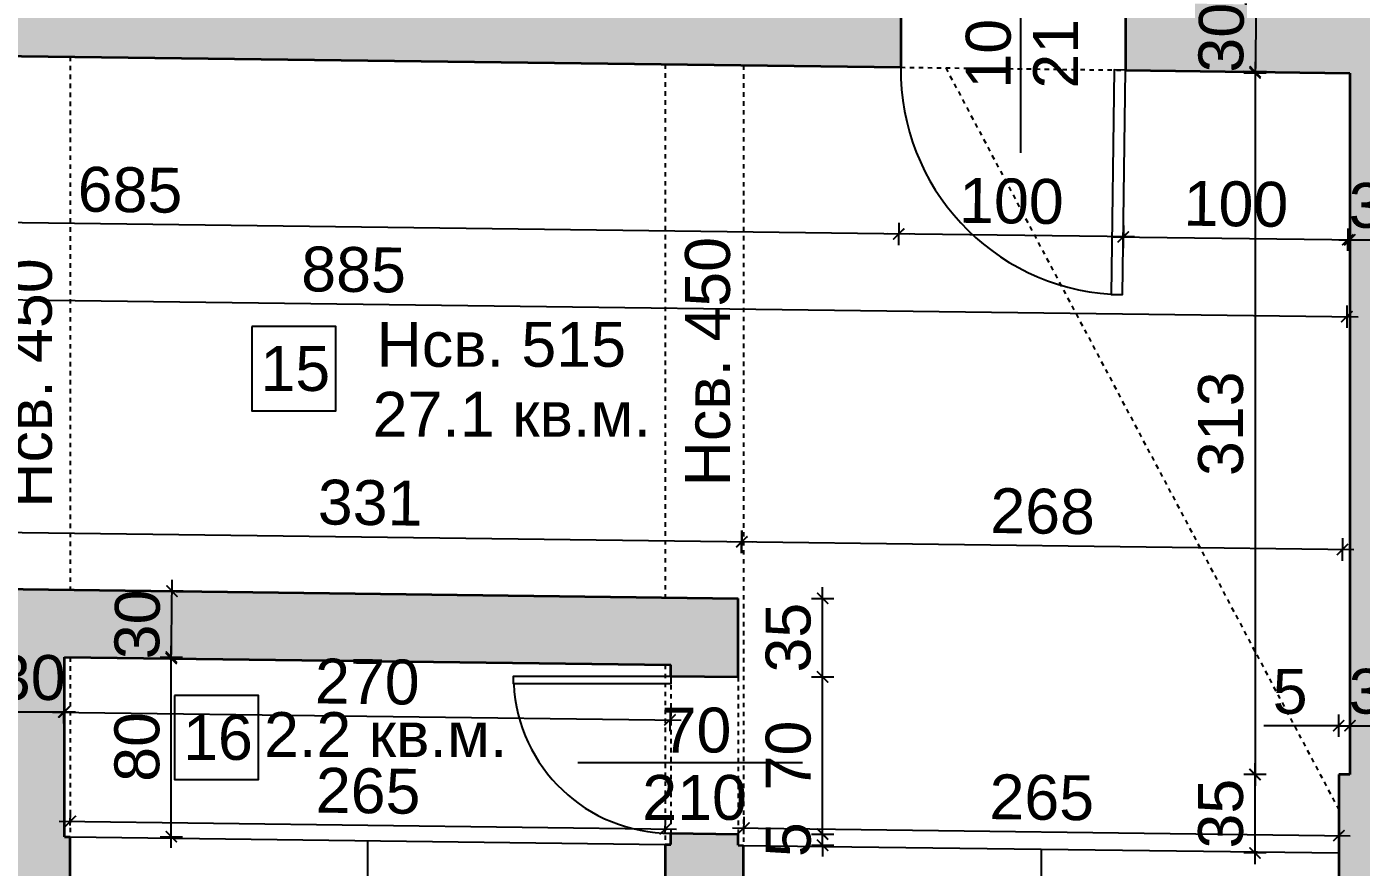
# Model space of a CAD drawing. Header units: inches. Extents: x -72385 to 39588, y -6525 to 66685.
# Drawn here: x -51987 to -51392, y 15309 to 15684 of the extents above; entities that cross this region are included whole.
import ezdxf

# ---------------------------------------------------------------- set-up
doc = ezdxf.new("R2010")
doc.units = ezdxf.units.IN
doc.header["$MEASUREMENT"] = 0
doc.linetypes.add('Hidden', pattern=[0.4, 0.2, -0.2])
for name, color, linetype, lineweight in [('Врати', 251, 'Continuous', 25), ('Изгледни линии', 253, 'Continuous', 25), ('Надписи Hсв', 252, 'Continuous', 25), ('Надписи врати', 252, 'Continuous', 25), ('Надписи коти вътрешни', 252, 'Continuous', 25), ('Надписи номера на пом.', 252, 'Continuous', 25), ('Надписи площ', 252, 'Continuous', 25), ('Надписи прозорци', 252, 'Continuous', 25), ('Пунктир', 253, 'Hidden', 25), ('Разрезни линии', 7, 'Continuous', 35), ('Щрих стени', 254, 'Continuous', 25)]:
    doc.layers.add(name, color=color, linetype=linetype, lineweight=lineweight)
doc.styles.add('Arial Regular', font='arial.ttf')
doc.styles.get("Standard").update_dxf_attribs({"font": 'arial.ttf'})
doc.dimstyles.new('Annotative', dxfattribs={"dimscale": 0, "dimtxt": 20, "dimasz": 5, "dimexe": 5, "dimexo": 5, "dimgap": 5, "dimtad": 1, "dimdec": 0, "dimzin": 0, "dimdsep": 46, "dimtxsty": 'Standard', "dimblk": 'ARCHTICK', "dimcen": 5, "dimdle": 5, "dimadec": 0, "dimazin": 0, "dimtfac": 1, "dimtdec": 0, "dimtofl": 0, "dimtmove": 0, "dimatfit": 3, "dimldrblk": 'ARCHTICK', "dimfxl": 5, "dimfxlon": 1, "dimtolj": 1, "dimtzin": 0, "dimarcsym": 1})

# ---------------------------------------------------------------- blocks, each defined once
blk = doc.blocks.new('_ArchTick')
at = {"color": 0, "linetype": 'ByBlock', "const_width": 0.15}
blk.add_lwpolyline([(-0.5, -0.5), (0.5, 0.5)], dxfattribs=at)
blk = doc.blocks.new('*D7626')
at = {"layer": 'Defpoints', "color": 0, "ltscale": 50, "transparency": 16777216}
for p in [(-51668.18, 15454.31), (-51999.84, 15433.31), (-51668.5, 15429.09)]:
    blk.add_point(p, dxfattribs=at)
at = {"layer": 'Надписи коти вътрешни', "color": 0, "lineweight": -2, "ltscale": 50, "transparency": 16777216}
for p, q in [((-51999.58, 15453.53), (-51999.45, 15463.53)), ((-52004.52, 15458.59), (-51663.18, 15454.24)), ((-51668.24, 15449.31), (-51668.12, 15459.31))]:
    blk.add_line(p, q, dxfattribs=at)
at = {"layer": 'Надписи коти вътрешни', "color": 0, "lineweight": -2, "ltscale": 50, "transparency": 16777216, "xscale": 5, "yscale": 5, "zscale": 5}
for p, rotation in [((-51999.52, 15458.53), 179.2706286525469), ((-51668.18, 15454.31), 359.2706286525469)]:
    blk.add_blockref('_ArchTick', p, dxfattribs=dict(at, rotation=rotation))
at = {"layer": 'Надписи коти вътрешни', "color": 0, "ltscale": 50, "transparency": 16777216, "insert": (-51833.65, 15471.63), "char_height": 20, "attachment_point": 5, "rotation": 359.27063}
blk.add_mtext('\\A1;331', dxfattribs=at)
blk = doc.blocks.new('*D500')
at = {"layer": 'Defpoints', "color": 0, "ltscale": 50, "transparency": 16777216}
for p in [(-51400.62, 15450.9), (-51669.84, 15319.1), (-51402.34, 15315.7)]:
    blk.add_point(p, dxfattribs=at)
at = {"layer": 'Надписи коти вътрешни', "color": 0, "lineweight": -2, "ltscale": 50, "transparency": 16777216}
for p, q in [((-51673.12, 15454.37), (-51395.62, 15450.84)), ((-51668.18, 15449.31), (-51668.05, 15459.31)), ((-51400.68, 15445.9), (-51400.55, 15455.9))]:
    blk.add_line(p, q, dxfattribs=at)
at = {"layer": 'Надписи коти вътрешни', "color": 0, "lineweight": -2, "ltscale": 50, "transparency": 16777216, "xscale": 5, "yscale": 5, "zscale": 5}
for p, rotation in [((-51668.12, 15454.31), 179.2706286525482), ((-51400.62, 15450.9), 359.2706286525482)]:
    blk.add_blockref('_ArchTick', p, dxfattribs=dict(at, rotation=rotation))
at = {"layer": 'Надписи коти вътрешни', "color": 0, "ltscale": 50, "transparency": 16777216, "insert": (-51534.17, 15467.81), "char_height": 20, "attachment_point": 5, "rotation": 359.27063}
blk.add_mtext('\\A1;268', dxfattribs=at)
blk = doc.blocks.new('*D501')
at = {"layer": 'Defpoints', "color": 0, "ltscale": 50, "transparency": 16777216}
for p in [(-51969.84, 15402.93), (-51922.23, 15402.93), (-51969.84, 15322.92)]:
    blk.add_point(p, dxfattribs=at)
at = {"layer": 'Надписи коти вътрешни', "color": 0, "lineweight": -2, "ltscale": 50, "transparency": 16777216}
for p, q in [((-51922.23, 15317.92), (-51922.23, 15407.93)), ((-51927.23, 15402.93), (-51917.23, 15402.93)), ((-51927.23, 15322.92), (-51917.23, 15322.92))]:
    blk.add_line(p, q, dxfattribs=at)
at = {"layer": 'Надписи коти вътрешни', "color": 0, "lineweight": -2, "ltscale": 50, "transparency": 16777216, "xscale": 5, "yscale": 5, "zscale": 5}
for p, rotation in [((-51922.23, 15402.93), 90), ((-51922.23, 15322.92), 270)]:
    blk.add_blockref('_ArchTick', p, dxfattribs=dict(at, rotation=rotation))
at = {"layer": 'Надписи коти вътрешни', "color": 0, "ltscale": 50, "transparency": 16777216, "insert": (-51937.44, 15362.92), "char_height": 20, "attachment_point": 5, "rotation": 90}
blk.add_mtext('\\A1;80', dxfattribs=at)
blk = doc.blocks.new('*D502')
at = {"layer": 'Defpoints', "color": 0, "ltscale": 50, "transparency": 16777216}
for p in [(-51969.84, 15402.93), (-51699.84, 15399.49), (-51700.15, 15374.98)]:
    blk.add_point(p, dxfattribs=at)
at = {"layer": 'Надписи коти вътрешни', "color": 0, "lineweight": -2, "ltscale": 50, "transparency": 16777216}
for p, q in [((-51970.09, 15383.42), (-51970.21, 15373.42)), ((-51975.15, 15378.48), (-51695.15, 15374.92)), ((-51700.09, 15379.98), (-51700.21, 15369.98))]:
    blk.add_line(p, q, dxfattribs=at)
at = {"layer": 'Надписи коти вътрешни', "color": 0, "lineweight": -2, "ltscale": 50, "transparency": 16777216, "xscale": 5, "yscale": 5, "zscale": 5}
for p, rotation in [((-51970.15, 15378.42), 179.2706286525463), ((-51700.15, 15374.98), 359.2706286525462)]:
    blk.add_blockref('_ArchTick', p, dxfattribs=dict(at, rotation=rotation))
at = {"layer": 'Надписи коти вътрешни', "color": 0, "ltscale": 50, "transparency": 16777216, "insert": (-51834.96, 15391.91), "char_height": 20, "attachment_point": 5, "rotation": 359.27063}
blk.add_mtext('\\A1;270', dxfattribs=at)
blk = doc.blocks.new('*D503')
at = {"layer": 'Defpoints', "color": 0, "ltscale": 50, "transparency": 16777216}
for p in [(-51702.25, 15326.36), (-51967.34, 15322.89), (-51702.34, 15319.51)]:
    blk.add_point(p, dxfattribs=at)
at = {"layer": 'Надписи коти вътрешни', "color": 0, "lineweight": -2, "ltscale": 50, "transparency": 16777216}
for p, q in [((-51972.25, 15329.79), (-51697.25, 15326.29)), ((-51967.27, 15327.89), (-51967.19, 15334.73)), ((-51702.27, 15324.51), (-51702.19, 15331.36))]:
    blk.add_line(p, q, dxfattribs=at)
at = {"layer": 'Надписи коти вътрешни', "color": 0, "lineweight": -2, "ltscale": 50, "transparency": 16777216, "xscale": 5, "yscale": 5, "zscale": 5}
for p, rotation in [((-51967.25, 15329.73), 179.270628652547), ((-51702.25, 15326.36), 359.270628652547)]:
    blk.add_blockref('_ArchTick', p, dxfattribs=dict(at, rotation=rotation))
at = {"layer": 'Надписи коти вътрешни', "color": 0, "ltscale": 50, "transparency": 16777216, "insert": (-51834.56, 15343.25), "char_height": 20, "attachment_point": 5, "rotation": 359.27063}
blk.add_mtext('\\A1;265', dxfattribs=at)
blk = doc.blocks.new('*D504')
at = {"layer": 'Defpoints', "color": 0, "ltscale": 50, "transparency": 16777216}
for p in [(-51669.84, 15324.1), (-51632.19, 15324.1), (-51669.84, 15319.1)]:
    blk.add_point(p, dxfattribs=at)
at = {"layer": 'Надписи коти вътрешни', "color": 0, "lineweight": -2, "ltscale": 50, "transparency": 16777216}
for p, q in [((-51632.19, 15324.1), (-51632.19, 15329.1)), ((-51637.19, 15324.1), (-51627.19, 15324.1)), ((-51637.19, 15319.1), (-51627.19, 15319.1)), ((-51632.19, 15319.1), (-51632.19, 15314.1))]:
    blk.add_line(p, q, dxfattribs=at)
at = {"layer": 'Надписи коти вътрешни', "color": 0, "lineweight": -2, "ltscale": 50, "transparency": 16777216, "xscale": 5, "yscale": 5, "zscale": 5}
for p, rotation in [((-51632.19, 15324.1), 270), ((-51632.19, 15319.1), 90)]:
    blk.add_blockref('_ArchTick', p, dxfattribs=dict(at, rotation=rotation))
at = {"layer": 'Надписи коти вътрешни', "color": 0, "ltscale": 50, "transparency": 16777216, "insert": (-51647.36, 15321.6), "char_height": 20, "attachment_point": 5, "rotation": 90}
blk.add_mtext('\\A1;5', dxfattribs=at)
blk = doc.blocks.new('*D505')
at = {"layer": 'Defpoints', "color": 0, "ltscale": 50, "transparency": 16777216}
for p in [(-51669.84, 15394.11), (-51632.19, 15394.11), (-51669.84, 15324.1)]:
    blk.add_point(p, dxfattribs=at)
at = {"layer": 'Надписи коти вътрешни', "color": 0, "lineweight": -2, "ltscale": 50, "transparency": 16777216}
for p, q in [((-51632.19, 15319.1), (-51632.19, 15399.11)), ((-51637.19, 15394.11), (-51627.19, 15394.11)), ((-51637.19, 15324.1), (-51627.19, 15324.1))]:
    blk.add_line(p, q, dxfattribs=at)
at = {"layer": 'Надписи коти вътрешни', "color": 0, "lineweight": -2, "ltscale": 50, "transparency": 16777216, "xscale": 5, "yscale": 5, "zscale": 5}
for p, rotation in [((-51632.19, 15394.11), 90), ((-51632.19, 15324.1), 270)]:
    blk.add_blockref('_ArchTick', p, dxfattribs=dict(at, rotation=rotation))
at = {"layer": 'Надписи коти вътрешни', "color": 0, "ltscale": 50, "transparency": 16777216, "insert": (-51647.4, 15359.1), "char_height": 20, "attachment_point": 5, "rotation": 90}
blk.add_mtext('\\A1;70', dxfattribs=at)
blk = doc.blocks.new('*D506')
at = {"layer": 'Defpoints', "color": 0, "ltscale": 50, "transparency": 16777216}
for p in [(-51669.84, 15429.11), (-51632.19, 15429.11), (-51669.84, 15394.11)]:
    blk.add_point(p, dxfattribs=at)
at = {"layer": 'Надписи коти вътрешни', "color": 0, "lineweight": -2, "ltscale": 50, "transparency": 16777216}
for p, q in [((-51632.19, 15389.11), (-51632.19, 15434.11)), ((-51637.19, 15429.11), (-51627.19, 15429.11)), ((-51637.19, 15394.11), (-51627.19, 15394.11))]:
    blk.add_line(p, q, dxfattribs=at)
at = {"layer": 'Надписи коти вътрешни', "color": 0, "lineweight": -2, "ltscale": 50, "transparency": 16777216, "xscale": 5, "yscale": 5, "zscale": 5}
for p, rotation in [((-51632.19, 15429.11), 90), ((-51632.19, 15394.11), 270)]:
    blk.add_blockref('_ArchTick', p, dxfattribs=dict(at, rotation=rotation))
at = {"layer": 'Надписи коти вътрешни', "color": 0, "ltscale": 50, "transparency": 16777216, "insert": (-51647.41, 15411.61), "char_height": 20, "attachment_point": 5, "rotation": 90}
blk.add_mtext('\\A1;35', dxfattribs=at)
blk = doc.blocks.new('*D507')
at = {"layer": 'Defpoints', "color": 0, "ltscale": 50, "transparency": 16777216}
for p in [(-51402.24, 15323.45), (-51667.34, 15319.07), (-51402.34, 15315.7)]:
    blk.add_point(p, dxfattribs=at)
at = {"layer": 'Надписи коти вътрешни', "color": 0, "lineweight": -2, "ltscale": 50, "transparency": 16777216}
for p, q in [((-51667.27, 15324.07), (-51667.17, 15331.82)), ((-51672.24, 15326.88), (-51397.24, 15323.38)), ((-51402.27, 15320.69), (-51402.17, 15328.45))]:
    blk.add_line(p, q, dxfattribs=at)
at = {"layer": 'Надписи коти вътрешни', "color": 0, "lineweight": -2, "ltscale": 50, "transparency": 16777216, "xscale": 5, "yscale": 5, "zscale": 5}
for p, rotation in [((-51667.24, 15326.82), 179.270628652547), ((-51402.24, 15323.45), 359.270628652547)]:
    blk.add_blockref('_ArchTick', p, dxfattribs=dict(at, rotation=rotation))
at = {"layer": 'Надписи коти вътрешни', "color": 0, "ltscale": 50, "transparency": 16777216, "insert": (-51534.54, 15340.34), "char_height": 20, "attachment_point": 5, "rotation": 359.27063}
blk.add_mtext('\\A1;265', dxfattribs=at)
blk = doc.blocks.new('*D508')
at = {"layer": 'Defpoints', "color": 0, "ltscale": 50, "transparency": 16777216}
for p in [(-51497.34, 15664.43), (-51397.34, 15663.16), (-51398.28, 15588.89)]:
    blk.add_point(p, dxfattribs=at)
at = {"layer": 'Надписи коти вътрешни', "color": 0, "lineweight": -2, "ltscale": 50, "transparency": 16777216}
for p, q in [((-51498.22, 15595.16), (-51498.35, 15585.16)), ((-51398.22, 15593.89), (-51398.35, 15583.89)), ((-51503.28, 15590.23), (-51393.28, 15588.83))]:
    blk.add_line(p, q, dxfattribs=at)
at = {"layer": 'Надписи коти вътрешни', "color": 0, "lineweight": -2, "ltscale": 50, "transparency": 16777216, "xscale": 5, "yscale": 5, "zscale": 5}
for p, rotation in [((-51498.28, 15590.16), 179.2706286525463), ((-51398.28, 15588.89), 359.2706286525462)]:
    blk.add_blockref('_ArchTick', p, dxfattribs=dict(at, rotation=rotation))
at = {"layer": 'Надписи коти вътрешни', "color": 0, "ltscale": 50, "transparency": 16777216, "insert": (-51448.09, 15604.74), "char_height": 20, "attachment_point": 5, "rotation": 359.27063}
blk.add_mtext('\\A1;100', dxfattribs=at)
blk = doc.blocks.new('*D509')
at = {"layer": 'Defpoints', "color": 0, "ltscale": 50, "transparency": 16777216}
for p in [(-51597.34, 15665.71), (-51497.34, 15664.43), (-51598.28, 15591.44)]:
    blk.add_point(p, dxfattribs=at)
at = {"layer": 'Надписи коти вътрешни', "color": 0, "lineweight": -2, "ltscale": 50, "transparency": 16777216}
for p, q in [((-51493.28, 15590.1), (-51603.28, 15591.5)), ((-51598.22, 15596.44), (-51598.35, 15586.44)), ((-51498.22, 15595.16), (-51498.35, 15585.16))]:
    blk.add_line(p, q, dxfattribs=at)
at = {"layer": 'Надписи коти вътрешни', "color": 0, "lineweight": -2, "ltscale": 50, "transparency": 16777216, "xscale": 5, "yscale": 5, "zscale": 5}
for p, rotation in [((-51598.28, 15591.44), 179.2706286525463), ((-51498.28, 15590.16), 359.2706286525462)]:
    blk.add_blockref('_ArchTick', p, dxfattribs=dict(at, rotation=rotation))
at = {"layer": 'Надписи коти вътрешни', "color": 0, "ltscale": 50, "transparency": 16777216, "insert": (-51548.09, 15606.01), "char_height": 20, "attachment_point": 5, "rotation": 359.27063}
blk.add_mtext('\\A1;100', dxfattribs=at)
blk = doc.blocks.new('*D510')
at = {"layer": 'Defpoints', "color": 0, "ltscale": 50, "transparency": 16777216}
for p in [(-52282.34, 15674.43), (-51597.34, 15665.71), (-52283.28, 15600.16)]:
    blk.add_point(p, dxfattribs=at)
at = {"layer": 'Надписи коти вътрешни', "color": 0, "lineweight": -2, "ltscale": 50, "transparency": 16777216}
for p, q in [((-52283.22, 15605.16), (-52283.35, 15595.16)), ((-51593.28, 15591.37), (-52288.28, 15600.22)), ((-51598.22, 15596.44), (-51598.35, 15586.44))]:
    blk.add_line(p, q, dxfattribs=at)
at = {"layer": 'Надписи коти вътрешни', "color": 0, "lineweight": -2, "ltscale": 50, "transparency": 16777216, "xscale": 5, "yscale": 5, "zscale": 5}
for p, rotation in [((-52283.28, 15600.16), 179.2706286525459), ((-51598.28, 15591.44), 359.270628652546)]:
    blk.add_blockref('_ArchTick', p, dxfattribs=dict(at, rotation=rotation))
at = {"layer": 'Надписи коти вътрешни', "color": 0, "ltscale": 50, "transparency": 16777216, "insert": (-51940.59, 15611.01), "char_height": 20, "attachment_point": 5, "rotation": 359.27063}
blk.add_mtext('\\A1;685', dxfattribs=at)
blk = doc.blocks.new('*D511')
at = {"layer": 'Defpoints', "color": 0, "ltscale": 50, "transparency": 16777216}
for p in [(-52282.34, 15674.43), (-51397.34, 15663.16), (-51398.72, 15554.64)]:
    blk.add_point(p, dxfattribs=at)
at = {"layer": 'Надписи коти вътрешни', "color": 0, "lineweight": -2, "ltscale": 50, "transparency": 16777216}
for p, q in [((-52283.66, 15570.91), (-52283.78, 15560.91)), ((-52288.72, 15565.97), (-51393.72, 15554.58)), ((-51398.66, 15559.64), (-51398.78, 15549.64))]:
    blk.add_line(p, q, dxfattribs=at)
at = {"layer": 'Надписи коти вътрешни', "color": 0, "lineweight": -2, "ltscale": 50, "transparency": 16777216, "xscale": 5, "yscale": 5, "zscale": 5}
for p, rotation in [((-52283.72, 15565.91), 179.2706286525463), ((-51398.72, 15554.64), 359.2706286525462)]:
    blk.add_blockref('_ArchTick', p, dxfattribs=dict(at, rotation=rotation))
at = {"layer": 'Надписи коти вътрешни', "color": 0, "ltscale": 50, "transparency": 16777216, "insert": (-51841.03, 15575.49), "char_height": 20, "attachment_point": 5, "rotation": 359.27063}
blk.add_mtext('\\A1;885', dxfattribs=at)
blk = doc.blocks.new('*D7665')
at = {"layer": 'Defpoints', "color": 0, "ltscale": 50, "transparency": 16777216}
for p in [(-51439.6, 15350.7), (-51402.34, 15350.7), (-51402.34, 15315.7)]:
    blk.add_point(p, dxfattribs=at)
at = {"layer": 'Надписи коти вътрешни', "color": 0, "lineweight": -2, "ltscale": 50, "transparency": 16777216}
for p, q in [((-51439.6, 15310.7), (-51439.6, 15355.7)), ((-51434.6, 15350.7), (-51444.6, 15350.7)), ((-51434.6, 15315.7), (-51444.6, 15315.7))]:
    blk.add_line(p, q, dxfattribs=at)
at = {"layer": 'Надписи коти вътрешни', "color": 0, "lineweight": -2, "ltscale": 50, "transparency": 16777216, "xscale": 5, "yscale": 5, "zscale": 5}
for p, rotation in [((-51439.6, 15350.7), 90), ((-51439.6, 15315.7), 270)]:
    blk.add_blockref('_ArchTick', p, dxfattribs=dict(at, rotation=rotation))
at = {"layer": 'Надписи коти вътрешни', "color": 0, "ltscale": 50, "transparency": 16777216, "insert": (-51454.82, 15333.2), "char_height": 20, "attachment_point": 5, "rotation": 90}
blk.add_mtext('\\A1;35', dxfattribs=at)
blk = doc.blocks.new('*D7629')
at = {"layer": 'Defpoints', "color": 0, "ltscale": 50, "transparency": 16777216}
for p in [(-51402.34, 15372.39), (-51402.34, 15350.7), (-51397.34, 15350.63)]:
    blk.add_point(p, dxfattribs=at)
at = {"layer": 'Надписи коти вътрешни', "color": 0, "lineweight": -2, "ltscale": 50, "transparency": 16777216}
for p, q in [((-51402.34, 15367.39), (-51402.34, 15377.39)), ((-51397.34, 15367.39), (-51397.34, 15377.39)), ((-51402.34, 15372.39), (-51435.6, 15372.39)), ((-51397.34, 15372.39), (-51392.34, 15372.39))]:
    blk.add_line(p, q, dxfattribs=at)
at = {"layer": 'Надписи коти вътрешни', "color": 0, "lineweight": -2, "ltscale": 50, "transparency": 16777216, "xscale": 5, "yscale": 5, "zscale": 5}
blk.add_blockref('_ArchTick', (-51402.34, 15372.39), dxfattribs=at)
at = {"layer": 'Надписи коти вътрешни', "color": 0, "lineweight": -2, "ltscale": 50, "transparency": 16777216, "xscale": 5, "yscale": 5, "zscale": 5, "rotation": 180}
blk.add_blockref('_ArchTick', (-51397.34, 15372.39), dxfattribs=at)
at = {"layer": 'Надписи коти вътрешни', "color": 0, "ltscale": 50, "transparency": 16777216, "insert": (-51423.97, 15387.56), "char_height": 20, "attachment_point": 5}
blk.add_mtext('\\A1;5', dxfattribs=at)
blk = doc.blocks.new('*D7664')
at = {"layer": 'Defpoints', "color": 0, "ltscale": 50, "transparency": 16777216}
for p in [(-51397.34, 15663.16), (-51439.6, 15350.63), (-51397.34, 15350.63)]:
    blk.add_point(p, dxfattribs=at)
at = {"layer": 'Надписи коти вътрешни', "color": 0, "lineweight": -2, "ltscale": 50, "transparency": 16777216}
for p, q in [((-51439.6, 15668.16), (-51439.6, 15345.63)), ((-51434.6, 15663.16), (-51444.6, 15663.16)), ((-51434.6, 15350.63), (-51444.6, 15350.63))]:
    blk.add_line(p, q, dxfattribs=at)
at = {"layer": 'Надписи коти вътрешни', "color": 0, "lineweight": -2, "ltscale": 50, "transparency": 16777216, "xscale": 5, "yscale": 5, "zscale": 5}
for p, rotation in [((-51439.6, 15663.16), 90), ((-51439.6, 15350.63), 270)]:
    blk.add_blockref('_ArchTick', p, dxfattribs=dict(at, rotation=rotation))
at = {"layer": 'Надписи коти вътрешни', "color": 0, "ltscale": 50, "transparency": 16777216, "insert": (-51454.82, 15506.9), "char_height": 20, "attachment_point": 5, "rotation": 90}
blk.add_mtext('\\A1;313', dxfattribs=at)
blk = doc.blocks.new('*D7625')
at = {"layer": 'Defpoints', "color": 0, "ltscale": 10, "transparency": 16777216}
for p in [(-51367.34, 15588.83), (-51397.34, 15580.94), (-51367.34, 15580.94)]:
    blk.add_point(p, dxfattribs=at)
at = {"layer": 'Надписи коти вътрешни', "color": 0, "lineweight": -2, "ltscale": 10, "transparency": 16777216}
for p, q in [((-51397.34, 15585.94), (-51397.34, 15593.83)), ((-51367.34, 15585.94), (-51367.34, 15593.83)), ((-51402.34, 15588.83), (-51362.34, 15588.83))]:
    blk.add_line(p, q, dxfattribs=at)
at = {"layer": 'Надписи коти вътрешни', "color": 0, "lineweight": -2, "ltscale": 10, "transparency": 16777216, "xscale": 5, "yscale": 5, "zscale": 5, "rotation": 180}
blk.add_blockref('_ArchTick', (-51397.34, 15588.83), dxfattribs=at)
at = {"layer": 'Надписи коти вътрешни', "color": 0, "lineweight": -2, "ltscale": 10, "transparency": 16777216, "xscale": 5, "yscale": 5, "zscale": 5}
blk.add_blockref('_ArchTick', (-51367.34, 15588.83), dxfattribs=at)
at = {"layer": 'Надписи коти вътрешни', "color": 0, "ltscale": 10, "transparency": 16777216, "insert": (-51382.34, 15604.05), "char_height": 20, "attachment_point": 5}
blk.add_mtext('\\A1;30', dxfattribs=at)
blk = doc.blocks.new('*D7627')
at = {"layer": 'Defpoints', "color": 0, "ltscale": 10, "transparency": 16777216}
for p in [(-51999.84, 15378.48), (-51999.84, 15322.92), (-51969.84, 15322.92)]:
    blk.add_point(p, dxfattribs=at)
at = {"layer": 'Надписи коти вътрешни', "color": 0, "lineweight": -2, "ltscale": 10, "transparency": 16777216}
for p, q in [((-51999.84, 15373.48), (-51999.84, 15383.48)), ((-51969.84, 15373.48), (-51969.84, 15383.48)), ((-51964.84, 15378.48), (-52004.84, 15378.48))]:
    blk.add_line(p, q, dxfattribs=at)
at = {"layer": 'Надписи коти вътрешни', "color": 0, "lineweight": -2, "ltscale": 10, "transparency": 16777216, "xscale": 5, "yscale": 5, "zscale": 5}
for p, rotation in [((-51999.84, 15378.48), 180.000000000007), ((-51969.84, 15378.48), 6.95443702625198e-12)]:
    blk.add_blockref('_ArchTick', p, dxfattribs=dict(at, rotation=rotation))
at = {"layer": 'Надписи коти вътрешни', "color": 0, "ltscale": 10, "transparency": 16777216, "insert": (-51984.84, 15393.7), "char_height": 20, "attachment_point": 5}
blk.add_mtext('\\A1;30', dxfattribs=at)
blk = doc.blocks.new('*D7628')
at = {"layer": 'Defpoints', "color": 0, "ltscale": 10, "transparency": 16777216}
for p in [(-51397.34, 15382.58), (-51367.34, 15382.58), (-51367.34, 15372.39)]:
    blk.add_point(p, dxfattribs=at)
at = {"layer": 'Надписи коти вътрешни', "color": 0, "lineweight": -2, "ltscale": 10, "transparency": 16777216}
for p, q in [((-51397.34, 15377.39), (-51397.34, 15367.39)), ((-51367.34, 15377.39), (-51367.34, 15367.39)), ((-51402.34, 15372.39), (-51362.34, 15372.39))]:
    blk.add_line(p, q, dxfattribs=at)
at = {"layer": 'Надписи коти вътрешни', "color": 0, "lineweight": -2, "ltscale": 10, "transparency": 16777216, "xscale": 5, "yscale": 5, "zscale": 5, "rotation": 180}
blk.add_blockref('_ArchTick', (-51397.34, 15372.39), dxfattribs=at)
at = {"layer": 'Надписи коти вътрешни', "color": 0, "lineweight": -2, "ltscale": 10, "transparency": 16777216, "xscale": 5, "yscale": 5, "zscale": 5}
blk.add_blockref('_ArchTick', (-51367.34, 15372.39), dxfattribs=at)
at = {"layer": 'Надписи коти вътрешни', "color": 0, "ltscale": 10, "transparency": 16777216, "insert": (-51382.34, 15387.6), "char_height": 20, "attachment_point": 5}
blk.add_mtext('\\A1;30', dxfattribs=at)
blk = doc.blocks.new('*D7662')
at = {"layer": 'Defpoints', "color": 0, "ltscale": 10, "transparency": 16777216}
for p in [(-51921.92, 15432.32), (-51906.56, 15432.12), (-51906.94, 15402.13)]:
    blk.add_point(p, dxfattribs=at)
at = {"layer": 'Надписи коти вътрешни', "color": 0, "lineweight": -2, "ltscale": 10, "transparency": 16777216}
for p, q in [((-51922.37, 15397.32), (-51921.86, 15437.32)), ((-51916.92, 15432.25), (-51926.92, 15432.38)), ((-51917.3, 15402.26), (-51927.3, 15402.38))]:
    blk.add_line(p, q, dxfattribs=at)
at = {"layer": 'Надписи коти вътрешни', "color": 0, "lineweight": -2, "ltscale": 10, "transparency": 16777216, "xscale": 5, "yscale": 5, "zscale": 5}
for p, rotation in [((-51921.92, 15432.32), 89.27062865254922), ((-51922.3, 15402.32), 269.2706286525492)]:
    blk.add_blockref('_ArchTick', p, dxfattribs=dict(at, rotation=rotation))
at = {"layer": 'Надписи коти вътрешни', "color": 0, "ltscale": 10, "transparency": 16777216, "insert": (-51937.33, 15417.51), "char_height": 20, "attachment_point": 5, "rotation": 89.27063}
blk.add_mtext('\\A1;30', dxfattribs=at)
blk = doc.blocks.new('*D7663')
at = {"layer": 'Defpoints', "color": 0, "ltscale": 10, "transparency": 16777216}
for p in [(-51408.56, 15693.3), (-51439.53, 15663.7), (-51408.94, 15663.31)]:
    blk.add_point(p, dxfattribs=at)
at = {"layer": 'Надписи коти вътрешни', "color": 0, "lineweight": -2, "ltscale": 10, "transparency": 16777216}
for p, q in [((-51439.09, 15698.69), (-51439.6, 15658.7)), ((-51434.15, 15693.63), (-51444.15, 15693.76)), ((-51434.53, 15663.63), (-51444.53, 15663.76))]:
    blk.add_line(p, q, dxfattribs=at)
at = {"layer": 'Надписи коти вътрешни', "color": 0, "lineweight": -2, "ltscale": 10, "transparency": 16777216, "xscale": 5, "yscale": 5, "zscale": 5}
for p, rotation in [((-51439.15, 15693.69), 89.27062865254923), ((-51439.53, 15663.7), 269.2706286525492)]:
    blk.add_blockref('_ArchTick', p, dxfattribs=dict(at, rotation=rotation))
at = {"layer": 'Надписи коти вътрешни', "color": 0, "ltscale": 10, "transparency": 16777216, "insert": (-51454.56, 15678.89), "char_height": 20, "attachment_point": 5, "rotation": 89.27063}
blk.add_mtext('\\A1;30', dxfattribs=at)

msp = doc.modelspace()

# ---------------------------------------------------------------- hatches: boundary and pattern name
at = {"layer": 'Щрих стени', "ltscale": 10}
h = msp.add_hatch(color=256, dxfattribs=at)
h.dxf.hatch_style = 1
h.paths.add_polyline_path([(-52272.34, 17091.91), (-52102.34, 17089.75), (-52102.34, 17054.75), (-52072.34, 17054.36), (-52072.34, 17089.37), (-51747.34, 17085.23), (-51747.34, 17050.23), (-51717.34, 17049.85), (-51717.34, 17084.85), (-51702.34, 17084.66), (-51702.34, 17104.66), (-51802.34, 17105.93), (-51802.34, 17120.93), (-52317.34, 17127.49), (-52317.34, 16319.92), (-52282.34, 16319.48), (-52282.34, 16554.5), (-52272.34, 16554.37)])
h.paths.add_polyline_path([(-52062.34, 16919.23), (-52072.34, 16919.35), (-52072.34, 16964.36), (-52102.34, 16964.74), (-52102.34, 16177.18), (-52072.34, 16176.79), (-52072.34, 16889.35), (-52062.34, 16889.22)])
h.paths.add_polyline_path([(-51677.34, 16914.33), (-51687.34, 16914.45), (-51687.34, 16929.45), (-51717.34, 16929.84), (-51717.34, 16959.84), (-51747.34, 16960.22), (-51747.34, 16915.22), (-51962.34, 16917.95), (-51962.34, 16887.95), (-51677.34, 16884.32)])
h.paths.add_polyline_path([(-51367.34, 17115.4), (-51612.34, 17118.51), (-51612.34, 17083.51), (-51397.34, 17080.77), (-51397.34, 16538.23), (-51404.84, 16538.33), (-51404.84, 16458.32), (-51397.34, 16458.22), (-51397.34, 16043.19), (-51547.34, 16045.1), (-51547.34, 16395.13), (-51577.34, 16395.51), (-51577.34, 16045.48), (-51592.34, 16045.67), (-51592.34, 16015.67), (-51397.34, 16013.19), (-51397.34, 15938.18), (-51399.84, 15938.21), (-51399.84, 15858.21), (-51367.34, 15857.79), (-51337.34, 15857.41), (-51337.34, 15892.41), (-51367.34, 15892.8), (-51367.34, 16502.85), (-51337.31, 16502.46), (-51337.31, 16537.47), (-51367.34, 16537.85)])
h.paths.add_polyline_path([(-51547.34, 16912.67), (-51577.34, 16913.05), (-51577.34, 16495.52), (-51547.34, 16495.14)], flags=17)
h.paths.add_polyline_path([(-51692.34, 16046.95), (-52072.34, 16051.78), (-52072.34, 16076.79), (-52102.34, 16077.17), (-52102.34, 16052.17), (-52317.34, 16054.9), (-52317.34, 16019.9), (-52282.34, 16019.45), (-52282.34, 16024.45), (-51747.34, 16017.64), (-51747.34, 15905.13), (-51717.34, 15904.75), (-51717.34, 16017.26), (-51692.34, 16016.94)])
h.paths.add_polyline_path([(-51597.34, 15695.71), (-51717.34, 15697.24), (-51717.34, 15804.74), (-51747.34, 15805.13), (-51747.34, 15697.62), (-52282.34, 15704.43), (-52282.34, 15754.45), (-52317.34, 15754.9), (-52317.34, 15292.34), (-51967.34, 15287.88), (-51967.34, 15322.89), (-51969.84, 15322.92), (-51969.84, 15402.93), (-51699.84, 15399.49), (-51699.84, 15394.49), (-51669.84, 15394.11), (-51669.84, 15429.11), (-51999.84, 15433.31), (-51999.84, 15323.3), (-52282.34, 15326.9), (-52282.34, 15674.43), (-51597.34, 15665.71)])
h.paths.add_polyline_path([(-51367.34, 15707.78), (-51397.34, 15708.16), (-51397.34, 15693.16), (-51497.34, 15694.44), (-51497.34, 15664.43), (-51397.34, 15663.16), (-51397.34, 15350.63), (-51402.34, 15350.7), (-51402.34, 15280.69), (-51367.34, 15280.25)])
h.paths.add_polyline_path([(-51667.34, 15319.07), (-51669.84, 15319.1), (-51669.84, 15324.1), (-51699.84, 15324.48), (-51699.84, 15319.48), (-51702.34, 15319.51), (-51702.34, 15284.51), (-51667.34, 15284.07)])

# ---------------------------------------------------------------- linework, layer by layer
at = {"layer": 'Врати', "ltscale": 50}
for points in [[(-51497.34, 15664.43), (-51502.34, 15664.5), (-51503.61, 15564.5), (-51498.61, 15564.43)], [(-51699.84, 15394.49), (-51699.84, 15390.99), (-51769.84, 15390.99), (-51769.84, 15394.49)]]:
    msp.add_lwpolyline(points, close=True, dxfattribs=at)
for centre, radius, start, end in [((-51497.34, 15664.43), 100.01, 179.27063, 266.40464), ((-51699.84, 15394.49), 70.01, 182.86598, 270)]:
    msp.add_arc(centre, radius, start, end, dxfattribs=at)
at = {"layer": 'Изгледни линии', "ltscale": 50}
for p, q in [((-51967.34, 15322.89), (-51702.34, 15319.51)), ((-51667.34, 15319.07), (-51402.34, 15315.7))]:
    msp.add_line(p, q, dxfattribs=at)
at = {"layer": 'Надписи врати', "ltscale": 50}
for p, q in [((-51543.89, 15627.53), (-51543.89, 15727.53)), ((-51741.16, 15355.92), (-51641.16, 15355.92))]:
    msp.add_line(p, q, dxfattribs=at)
at = {"layer": 'Надписи номера на пом.', "ltscale": 50}
for points in [[(-51886.41, 15550.19), (-51886.41, 15512.69), (-51848.91, 15512.69), (-51848.91, 15550.19)], [(-51920.86, 15385.85), (-51920.86, 15348.35), (-51883.36, 15348.35), (-51883.36, 15385.85)]]:
    msp.add_lwpolyline(points, close=True, dxfattribs=at)
at = {"layer": 'Надписи прозорци', "ltscale": 50}
for p, q in [((-51834.84, 15321.2), (-51834.84, 15178.05)), ((-51534.84, 15317.38), (-51534.84, 15174.23))]:
    msp.add_line(p, q, dxfattribs=at)
at = {"layer": 'Пунктир', "ltscale": 10}
for p, q in [((-51967.34, 15670.42), (-51967.34, 15432.9)), ((-51702.34, 15667.04), (-51702.34, 15429.52)), ((-51667.34, 15666.6), (-51667.34, 15319.07)), ((-51597.34, 15665.71), (-51497.34, 15664.43)), ((-51577.34, 15665.45), (-51402.34, 15335.07)), ((-51967.34, 15402.89), (-51967.34, 15322.89)), ((-51702.34, 15399.52), (-51702.34, 15319.51)), ((-51699.84, 15394.49), (-51699.84, 15324.48)), ((-51669.84, 15394.11), (-51669.84, 15324.1))]:
    msp.add_line(p, q, dxfattribs=at)
at = {"layer": 'Разрезни линии', "ltscale": 50}
for p, q in [((-51597.34, 15695.71), (-51597.34, 15665.71)), ((-51497.34, 15694.44), (-51497.34, 15664.43)), ((-52282.34, 15674.43), (-51597.34, 15665.71)), ((-51497.34, 15664.43), (-51397.34, 15663.16)), ((-51397.34, 15663.16), (-51397.34, 15350.63)), ((-51999.84, 15433.31), (-51669.84, 15429.11)), ((-51669.84, 15394.11), (-51669.84, 15429.11)), ((-51969.84, 15402.93), (-51699.84, 15399.49)), ((-51969.84, 15322.89), (-51969.84, 15402.93)), ((-51699.84, 15394.49), (-51699.84, 15399.49)), ((-51699.84, 15394.49), (-51669.84, 15394.11)), ((-51402.34, 15350.7), (-51402.34, 15280.69)), ((-51397.34, 15350.63), (-51402.34, 15350.7)), ((-51699.84, 15319.48), (-51699.84, 15324.48)), ((-51699.84, 15324.48), (-51669.84, 15324.1)), ((-51669.84, 15319.1), (-51669.84, 15324.1)), ((-51969.84, 15322.92), (-51967.34, 15322.89)), ((-51967.34, 15287.88), (-51967.34, 15322.89)), ((-51702.34, 15319.51), (-51699.84, 15319.48)), ((-51702.34, 15319.51), (-51702.34, 15284.51)), ((-51669.84, 15319.1), (-51667.34, 15319.07)), ((-51667.34, 15284.07), (-51667.34, 15319.07))]:
    msp.add_line(p, q, dxfattribs=at)

# ---------------------------------------------------------------- texts
at = {"layer": 'Надписи Hсв', "ltscale": 100, "char_height": 20, "width": 180.4891, "attachment_point": 1, "rotation": 90, "style": 'Arial Regular'}
for insert in [(-51693.45, 15478.99), (-51995.44, 15469.47)]:
    msp.add_mtext('\\pxt8;Hсв. 450', dxfattribs=dict(at, insert=insert))
at = {"layer": 'Надписи Hсв', "ltscale": 100, "insert": (-51830.84, 15552.28), "char_height": 20, "width": 180.4891, "attachment_point": 1, "style": 'Arial Regular'}
msp.add_mtext('\\pxt8;Hсв. 515', dxfattribs=at)
at = {"layer": 'Надписи врати', "ltscale": 100, "char_height": 20, "width": 180.4891, "attachment_point": 1, "rotation": 90, "style": 'Arial Regular'}
for s, insert in [('100', (-51568.41, 15656.19)), ('210', (-51538.41, 15656.19))]:
    msp.add_mtext(s, dxfattribs=dict(at, insert=insert))
at = {"layer": 'Надписи врати', "ltscale": 100, "char_height": 20, "width": 180.4891, "attachment_point": 1, "style": 'Arial Regular'}
for s, insert in [('70', (-51703.88, 15380.43)), ('210', (-51712.5, 15350.43))]:
    msp.add_mtext(s, dxfattribs=dict(at, insert=insert))
at = {"layer": 'Надписи номера на пом.', "ltscale": 100, "char_height": 20, "width": 180.4891, "attachment_point": 1, "style": 'Arial Regular'}
for s, insert in [('\\pxqc;15', (-51957.27, 15541.51)), ('\\pxqc;16', (-51991.71, 15377.16))]:
    msp.add_mtext(s, dxfattribs=dict(at, insert=insert))
at = {"layer": 'Надписи площ', "ltscale": 100, "char_height": 20, "width": 180.4891, "attachment_point": 1, "style": 'Arial Regular'}
for s, insert in [('27.1 кв.м.', (-51832.57, 15521.13)), ('2.2 кв.м.', (-51880.93, 15378.43))]:
    msp.add_mtext(s, dxfattribs=dict(at, insert=insert))

# ---------------------------------------------------------------- dimensions: what is measured, and where the dimension line sits
at = {"layer": 'Надписи коти вътрешни', "ltscale": 10}
for base, p1, p2, angle, picture, middle in [((-51439.53, 15663.7), (-51408.56, 15693.3), (-51408.94, 15663.31), 269.27063, '*D7663', (-51439.34, 15678.7)), ((-51367.34, 15588.83), (-51397.34, 15580.94), (-51367.34, 15580.94), 0, '*D7625', (-51382.34, 15588.83)), ((-51921.92, 15432.32), (-51906.94, 15402.13), (-51906.56, 15432.12), 89.27063, '*D7662', (-51922.11, 15417.32)), ((-51999.84, 15378.48), (-51969.84, 15322.92), (-51999.84, 15322.92), 180, '*D7627', (-51984.84, 15378.48)), ((-51367.34, 15372.39), (-51397.34, 15382.58), (-51367.34, 15382.58), 0, '*D7628', (-51382.34, 15372.39))]:
    dim = msp.add_linear_dim(base=base, p1=p1, p2=p2, angle=angle, dimstyle='Annotative', override={"dimscale": 0, "dimtix": 0, "dimtofl": 0, "dimtmove": 0, "dimatfit": 3}, dxfattribs=at)
    dim.commit()
    dim.dimension.update_dxf_attribs({"geometry": picture, "text_midpoint": middle, "dimtype": 129})
at = {"layer": 'Надписи коти вътрешни', "ltscale": 50}
for p1, p2, distance, picture, middle in [((-52282.34, 15674.43), (-51397.34, 15663.16), -108.53, '*D511', (-51841.03, 15575.49)), ((-51597.34, 15665.71), (-52282.34, 15674.43), 74.27, '*D510', (-51940.59, 15611.01)), ((-51497.34, 15664.43), (-51597.34, 15665.71), 74.27, '*D509', (-51548.09, 15606.01)), ((-51497.34, 15664.43), (-51397.34, 15663.16), -74.27, '*D508', (-51448.09, 15604.74)), ((-51999.84, 15433.31), (-51668.5, 15429.09), 25.22, '*D7626', (-51833.65, 15471.63)), ((-51669.84, 15319.1), (-51402.34, 15315.7), 135.22, '*D500', (-51534.17, 15467.81)), ((-51969.84, 15402.93), (-51699.84, 15399.49), -24.51, '*D502', (-51834.96, 15391.91)), ((-51967.34, 15322.89), (-51702.34, 15319.51), 6.84, '*D503', (-51834.56, 15343.25)), ((-51667.34, 15319.07), (-51402.34, 15315.7), 7.75, '*D507', (-51534.54, 15340.34))]:
    dim = msp.add_aligned_dim(p1=p1, p2=p2, distance=distance, dimstyle='Annotative', override={"dimscale": 0, "dimtix": 0, "dimtofl": 0, "dimtmove": 0, "dimatfit": 3}, dxfattribs=at)
    dim.commit()
    dim.dimension.update_dxf_attribs({"geometry": picture, "text_midpoint": middle})
for base, p1, p2, picture, middle in [((-51439.6, 15350.63), (-51397.34, 15663.16), (-51397.34, 15350.63), '*D7664', (-51454.82, 15506.9)), ((-51922.23, 15402.93), (-51969.84, 15322.92), (-51969.84, 15402.93), '*D501', (-51937.44, 15362.92)), ((-51632.19, 15394.11), (-51669.84, 15324.1), (-51669.84, 15394.11), '*D505', (-51647.4, 15359.1))]:
    dim = msp.add_linear_dim(base=base, p1=p1, p2=p2, angle=90, dimstyle='Annotative', override={"dimscale": 0, "dimtix": 0, "dimtofl": 0, "dimtmove": 0, "dimatfit": 3}, dxfattribs=at)
    dim.commit()
    dim.dimension.update_dxf_attribs({"geometry": picture, "text_midpoint": middle})
for base, p1, p2, picture, middle in [((-51632.19, 15429.11), (-51669.84, 15394.11), (-51669.84, 15429.11), '*D506', (-51632.19, 15411.61)), ((-51439.6, 15350.7), (-51402.34, 15315.7), (-51402.34, 15350.7), '*D7665', (-51439.6, 15333.2)), ((-51632.19, 15324.1), (-51669.84, 15319.1), (-51669.84, 15324.1), '*D504', (-51632.19, 15321.6))]:
    dim = msp.add_linear_dim(base=base, p1=p1, p2=p2, angle=90, dimstyle='Annotative', override={"dimscale": 0, "dimtix": 0, "dimtofl": 0, "dimtmove": 0, "dimatfit": 3}, dxfattribs=at)
    dim.commit()
    dim.dimension.update_dxf_attribs({"geometry": picture, "text_midpoint": middle, "dimtype": 128})
dim = msp.add_linear_dim(base=(-51402.34, 15372.39), p1=(-51397.34, 15350.63), p2=(-51402.34, 15350.7), dimstyle='Annotative', override={"dimscale": 0, "dimtix": 0, "dimtofl": 0, "dimtmove": 0, "dimatfit": 3}, dxfattribs=at)
dim.commit()
dim.dimension.update_dxf_attribs({"geometry": '*D7629', "text_midpoint": (-51423.97, 15387.56)})

doc.saveas('drawing.dxf')
